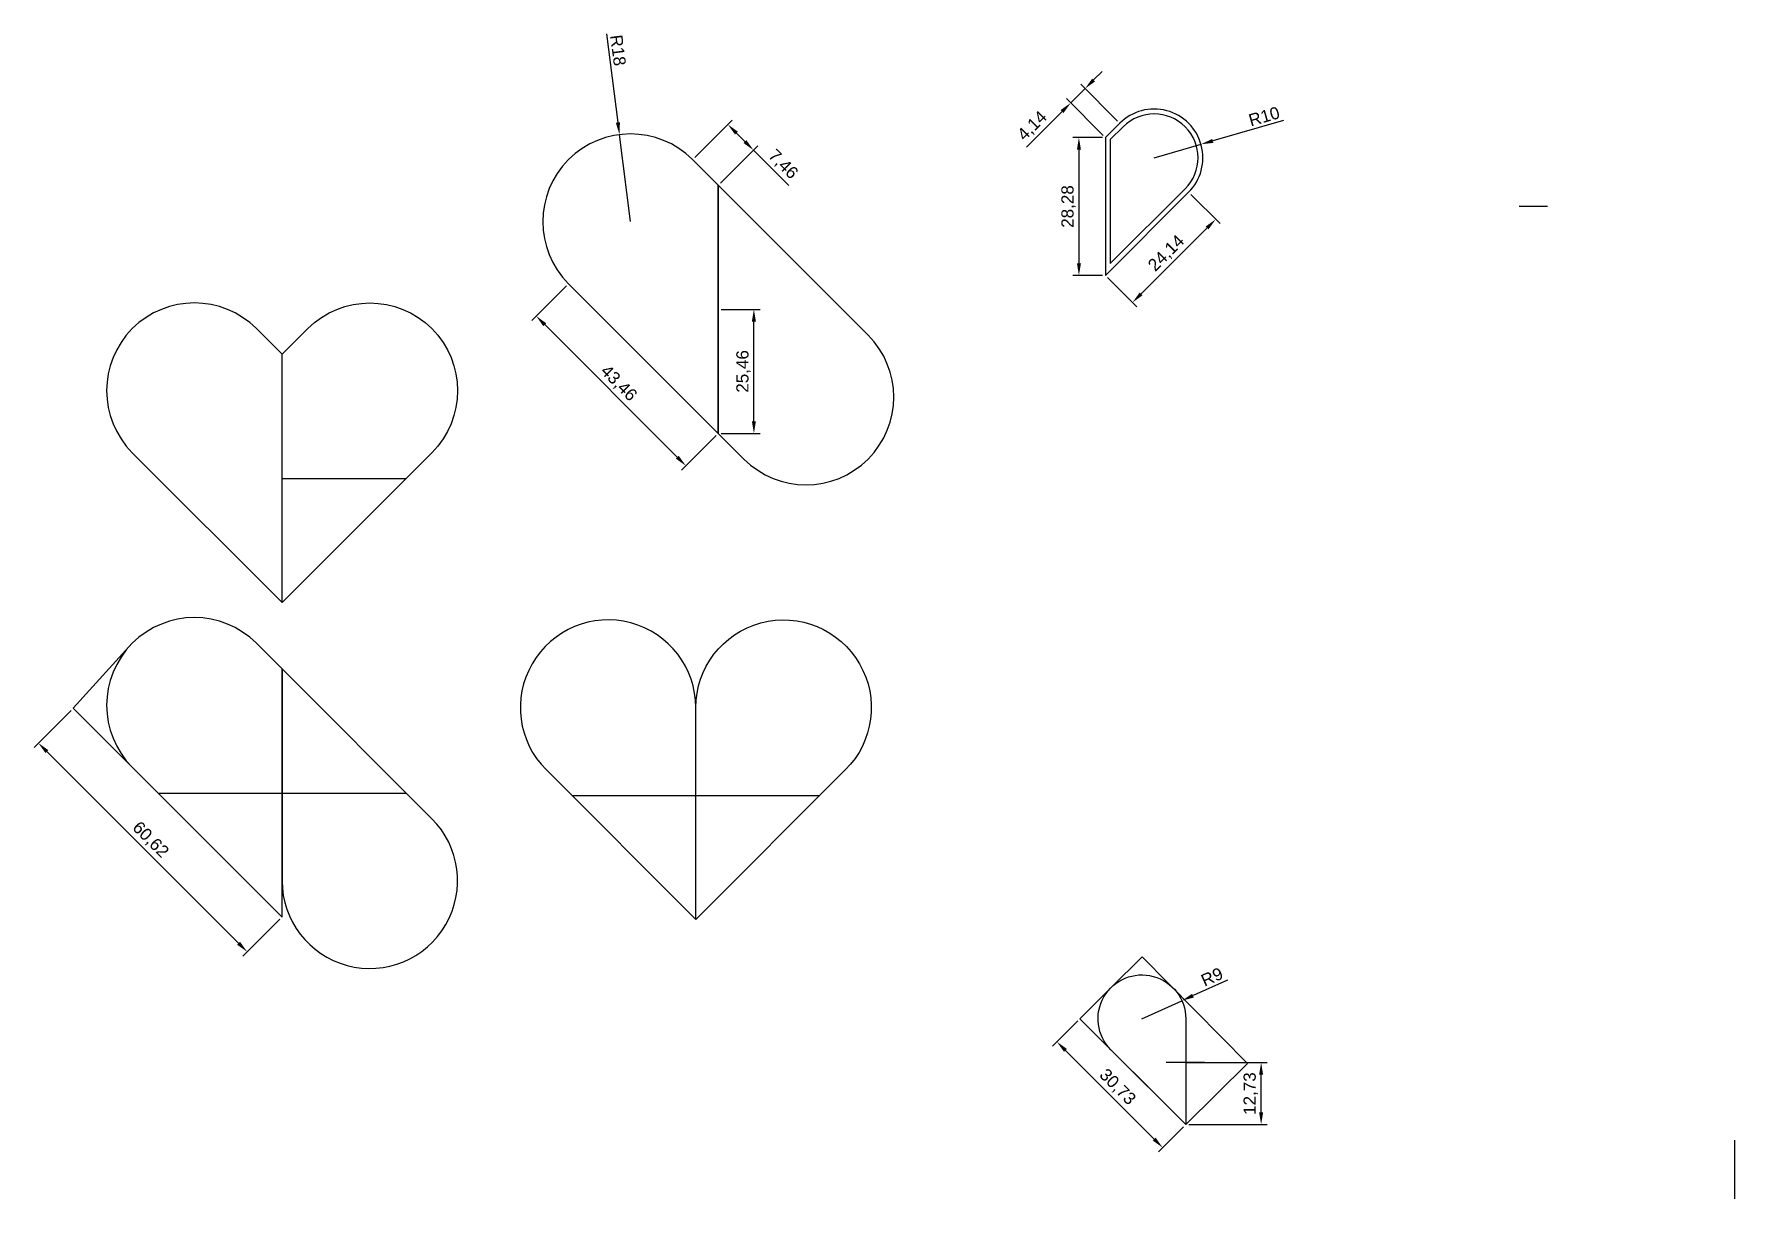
# Model space of a CAD drawing. Header units: millimetres. Extents: x 2724 to 3073, y 1711 to 1950.
import ezdxf

# ---------------------------------------------------------------- set-up
doc = ezdxf.new("R2010")
doc.units = ezdxf.units.MM
doc.styles.get("Standard").update_dxf_attribs({"font": 'arial.ttf'})
doc.dimstyles.new('ISO-25', dxfattribs={"dimtxt": 2.5, "dimasz": 2.5, "dimexe": 1.25, "dimexo": 0.625, "dimtad": 1, "dimtxsty": 'Standard', "dimcen": 2.5, "dimadec": 0, "dimazin": 0, "dimtfac": 1, "dimtmove": 0, "dimatfit": 3, "dimfxl": 1, "dimarcsym": 0})

# ---------------------------------------------------------------- blocks, each defined once
blk = doc.blocks.new('*D1')
at = {"color": 0, "lineweight": -2, "transparency": 16777216}
for p, q in [((2731.96, 1811.69), (2724.37, 1804.1)), ((2766.35, 1763.89), (2727.02, 1803.22)), ((2774.82, 1768.83), (2767.23, 1761.24))]:
    blk.add_line(p, q, dxfattribs=at)
at = {"color": 0, "transparency": 16777216}
for points in [[(2727.31, 1803.51), (2726.72, 1802.92), (2725.25, 1804.99)], [(2766.64, 1764.18), (2766.05, 1763.59), (2768.12, 1762.12)]]:
    blk.add_solid(points, dxfattribs=at)
at = {"layer": 'Defpoints', "color": 0, "transparency": 16777216}
for p in [(2732.4, 1812.13), (2725.25, 1804.99), (2775.27, 1769.27)]:
    blk.add_point(p, dxfattribs=at)
at = {"color": 0, "transparency": 16777216, "insert": (2748.19, 1785.06), "char_height": 2.5, "attachment_point": 5, "rotation": 315}
blk.add_mtext('60,62', dxfattribs=at)
blk = doc.blocks.new('*D2')
at = {"color": 0, "lineweight": -2, "transparency": 16777216}
for p, q in [((2938.5, 1747.96), (2933.34, 1742.79)), ((2935.99, 1741.91), (2954.18, 1723.72)), ((2960.23, 1726.24), (2955.06, 1721.07))]:
    blk.add_line(p, q, dxfattribs=at)
at = {"color": 0, "transparency": 16777216}
for points in [[(2936.28, 1742.21), (2935.69, 1741.62), (2934.22, 1743.68)], [(2954.47, 1724.01), (2953.89, 1723.42), (2955.95, 1721.95)]]:
    blk.add_solid(points, dxfattribs=at)
at = {"layer": 'Defpoints', "color": 0, "transparency": 16777216}
for p in [(2938.95, 1748.4), (2960.67, 1726.68), (2955.95, 1721.95)]:
    blk.add_point(p, dxfattribs=at)
at = {"color": 0, "transparency": 16777216, "insert": (2946.59, 1734.32), "char_height": 2.5, "attachment_point": 5, "rotation": 315}
blk.add_mtext('30,73', dxfattribs=at)
blk = doc.blocks.new('*D3')
at = {"color": 0, "lineweight": -2, "transparency": 16777216}
for p, q in [((2961.3, 1739.4), (2977.39, 1739.4)), ((2976.14, 1729.18), (2976.14, 1736.9)), ((2961.3, 1726.68), (2977.39, 1726.68))]:
    blk.add_line(p, q, dxfattribs=at)
at = {"color": 0, "transparency": 16777216}
for points in [[(2975.72, 1736.9), (2976.55, 1736.9), (2976.14, 1739.4)], [(2975.72, 1729.18), (2976.55, 1729.18), (2976.14, 1726.68)]]:
    blk.add_solid(points, dxfattribs=at)
at = {"layer": 'Defpoints', "color": 0, "transparency": 16777216}
for p in [(2960.67, 1739.4), (2976.14, 1739.4), (2960.67, 1726.68)]:
    blk.add_point(p, dxfattribs=at)
at = {"color": 0, "transparency": 16777216, "insert": (2974.01, 1733.04), "char_height": 2.5, "attachment_point": 5, "rotation": 90}
blk.add_mtext('12,73', dxfattribs=at)
blk = doc.blocks.new('*D4')
at = {"color": 0, "lineweight": -2, "transparency": 16777216}
for p, q in [((2969.25, 1756.34), (2962.16, 1753.14)), ((2951.67, 1748.4), (2959.88, 1752.11))]:
    blk.add_line(p, q, dxfattribs=at)
at = {"color": 0, "transparency": 16777216}
blk.add_solid([(2961.98, 1753.52), (2962.33, 1752.76), (2959.88, 1752.11)], dxfattribs=at)
at = {"layer": 'Defpoints', "color": 0, "transparency": 16777216}
for p in [(2959.88, 1752.11), (2951.67, 1748.4)]:
    blk.add_point(p, dxfattribs=at)
at = {"color": 0, "transparency": 16777216, "insert": (2966.06, 1756.99), "char_height": 2.5, "attachment_point": 5, "rotation": 24.304}
blk.add_mtext('R9', dxfattribs=at)
blk = doc.blocks.new('*D5')
at = {"color": 0, "lineweight": -2, "transparency": 16777216}
for p, q in [((2859.93, 1925.15), (2867.59, 1932.81)), ((2868.48, 1930.16), (2870.21, 1928.43)), ((2865.2, 1919.88), (2872.87, 1927.54)), ((2871.98, 1926.66), (2879.21, 1919.43))]:
    blk.add_line(p, q, dxfattribs=at)
at = {"color": 0, "transparency": 16777216}
for points in [[(2868.77, 1930.46), (2868.18, 1929.87), (2866.71, 1931.93)], [(2870.51, 1928.72), (2869.92, 1928.13), (2871.98, 1926.66)]]:
    blk.add_solid(points, dxfattribs=at)
at = {"layer": 'Defpoints', "color": 0, "transparency": 16777216}
for p in [(2871.98, 1926.66), (2859.49, 1924.71), (2864.76, 1919.44)]:
    blk.add_point(p, dxfattribs=at)
at = {"color": 0, "transparency": 16777216, "insert": (2877.98, 1923.66), "char_height": 2.5, "attachment_point": 5, "rotation": 315}
blk.add_mtext('7,46', dxfattribs=at)
blk = doc.blocks.new('*D6')
at = {"color": 0, "lineweight": -2, "transparency": 16777216}
for p, q in [((2841.85, 1950.49), (2844.17, 1932.31)), ((2846.76, 1911.98), (2844.48, 1929.84))]:
    blk.add_line(p, q, dxfattribs=at)
at = {"color": 0, "transparency": 16777216}
blk.add_solid([(2844.58, 1932.37), (2843.75, 1932.26), (2844.48, 1929.84)], dxfattribs=at)
at = {"layer": 'Defpoints', "color": 0, "transparency": 16777216}
for p in [(2844.48, 1929.84), (2846.76, 1911.98)]:
    blk.add_point(p, dxfattribs=at)
at = {"color": 0, "transparency": 16777216, "insert": (2844.19, 1947.14), "char_height": 2.5, "attachment_point": 5, "rotation": 277.2702}
blk.add_mtext('R18', dxfattribs=at)
blk = doc.blocks.new('*D7')
at = {"color": 0, "lineweight": -2, "transparency": 16777216}
for p, q in [((2833.59, 1898.81), (2826.5, 1891.72)), ((2856.35, 1863.65), (2829.15, 1890.84)), ((2864.32, 1868.08), (2857.23, 1860.99))]:
    blk.add_line(p, q, dxfattribs=at)
at = {"color": 0, "transparency": 16777216}
for points in [[(2829.45, 1891.13), (2828.86, 1890.54), (2827.39, 1892.61)], [(2856.64, 1863.94), (2856.05, 1863.35), (2858.11, 1861.88)]]:
    blk.add_solid(points, dxfattribs=at)
at = {"layer": 'Defpoints', "color": 0, "transparency": 16777216}
for p in [(2834.03, 1899.25), (2827.39, 1892.61), (2864.76, 1868.52)]:
    blk.add_point(p, dxfattribs=at)
at = {"color": 0, "transparency": 16777216, "insert": (2844.25, 1878.75), "char_height": 2.5, "attachment_point": 5, "rotation": 315}
blk.add_mtext('43,46', dxfattribs=at)
blk = doc.blocks.new('*D8')
at = {"color": 0, "lineweight": -2, "transparency": 16777216}
for p, q in [((2865.38, 1893.98), (2873.32, 1893.98)), ((2872.07, 1871.02), (2872.07, 1891.48)), ((2865.38, 1868.52), (2873.32, 1868.52))]:
    blk.add_line(p, q, dxfattribs=at)
at = {"color": 0, "transparency": 16777216}
for points in [[(2871.65, 1891.48), (2872.48, 1891.48), (2872.07, 1893.98)], [(2871.65, 1871.02), (2872.48, 1871.02), (2872.07, 1868.52)]]:
    blk.add_solid(points, dxfattribs=at)
at = {"layer": 'Defpoints', "color": 0, "transparency": 16777216}
for p in [(2864.76, 1893.98), (2872.07, 1893.98), (2864.76, 1868.52)]:
    blk.add_point(p, dxfattribs=at)
at = {"color": 0, "transparency": 16777216, "insert": (2869.94, 1881.25), "char_height": 2.5, "attachment_point": 5, "rotation": 90}
blk.add_mtext('25,46', dxfattribs=at)
blk = doc.blocks.new('*D9')
at = {"color": 0, "lineweight": -2, "transparency": 16777216}
for p, q in [((2943.57, 1929.23), (2937.5, 1929.23)), ((2938.75, 1926.73), (2938.75, 1903.45)), ((2943.57, 1900.95), (2937.5, 1900.95))]:
    blk.add_line(p, q, dxfattribs=at)
at = {"color": 0, "transparency": 16777216}
for points in [[(2938.34, 1926.73), (2939.17, 1926.73), (2938.75, 1929.23)], [(2938.34, 1903.45), (2939.17, 1903.45), (2938.75, 1900.95)]]:
    blk.add_solid(points, dxfattribs=at)
at = {"layer": 'Defpoints', "color": 0, "transparency": 16777216}
for p in [(2944.19, 1929.23), (2938.75, 1900.95), (2944.19, 1900.95)]:
    blk.add_point(p, dxfattribs=at)
at = {"color": 0, "transparency": 16777216, "insert": (2936.63, 1915.09), "char_height": 2.5, "attachment_point": 5, "rotation": 90}
blk.add_mtext('28,28', dxfattribs=at)
blk = doc.blocks.new('*D10')
at = {"color": 0, "lineweight": -2, "transparency": 16777216}
for p, q in [((2961.71, 1917.58), (2967.71, 1911.58)), ((2951.52, 1897.16), (2965.05, 1910.7)), ((2944.63, 1900.51), (2950.64, 1894.51))]:
    blk.add_line(p, q, dxfattribs=at)
at = {"color": 0, "transparency": 16777216}
for points in [[(2964.76, 1910.99), (2965.35, 1910.4), (2966.82, 1912.46)], [(2951.22, 1897.45), (2951.81, 1896.87), (2949.75, 1895.39)]]:
    blk.add_solid(points, dxfattribs=at)
at = {"layer": 'Defpoints', "color": 0, "transparency": 16777216}
for p in [(2961.26, 1918.02), (2966.82, 1912.46), (2944.19, 1900.95)]:
    blk.add_point(p, dxfattribs=at)
at = {"color": 0, "transparency": 16777216, "insert": (2956.78, 1905.43), "char_height": 2.5, "attachment_point": 5, "rotation": 45}
blk.add_mtext('24,14', dxfattribs=at)
blk = doc.blocks.new('*D11')
at = {"color": 0, "lineweight": -2, "transparency": 16777216}
for p, q in [((2980.75, 1932.75), (2966.2, 1928.55)), ((2954.19, 1925.09), (2963.8, 1927.86))]:
    blk.add_line(p, q, dxfattribs=at)
at = {"color": 0, "transparency": 16777216}
blk.add_solid([(2966.09, 1928.95), (2966.32, 1928.15), (2963.8, 1927.86)], dxfattribs=at)
at = {"layer": 'Defpoints', "color": 0, "transparency": 16777216}
for p in [(2963.8, 1927.86), (2954.19, 1925.09)]:
    blk.add_point(p, dxfattribs=at)
at = {"color": 0, "transparency": 16777216, "insert": (2976.76, 1933.57), "char_height": 2.5, "attachment_point": 5, "rotation": 16.0728}
blk.add_mtext('R10', dxfattribs=at)
blk = doc.blocks.new('*D12')
at = {"color": 0, "lineweight": -2, "transparency": 16777216}
for p, q in [((2941.77, 1941.05), (2943.54, 1942.82)), ((2943.75, 1929.68), (2936.19, 1937.24)), ((2940.01, 1939.28), (2937.08, 1936.35)), ((2946.68, 1932.61), (2939.12, 1940.16)), ((2935.31, 1934.58), (2928, 1927.28))]:
    blk.add_line(p, q, dxfattribs=at)
at = {"color": 0, "transparency": 16777216}
for points in [[(2941.48, 1941.34), (2942.07, 1940.75), (2940.01, 1939.28)], [(2935.01, 1934.88), (2935.6, 1934.29), (2937.08, 1936.35)]]:
    blk.add_solid(points, dxfattribs=at)
at = {"layer": 'Defpoints', "color": 0, "transparency": 16777216}
for p in [(2937.08, 1936.35), (2947.12, 1932.16), (2944.19, 1929.23)]:
    blk.add_point(p, dxfattribs=at)
at = {"color": 0, "transparency": 16777216, "insert": (2929.27, 1931.55), "char_height": 2.5, "attachment_point": 5, "rotation": 45}
blk.add_mtext('4,14', dxfattribs=at)

msp = doc.modelspace()

# ---------------------------------------------------------------- linework, layer by layer
for p, q in [((3034.921, 1915.093), (3029.046, 1915.093)), ((3034.921, 1915.093), (3034.921, 1915.093, 2.5)), ((2775.265, 1859.295), (2800.721, 1859.295)), ((2732.399, 1812.135), (2744.537, 1825.452)), ((2775.265, 1769.268), (2732.399, 1812.135)), ((2775.265, 1769.268), (2744.537, 1799.996)), ((2749.809, 1794.724), (2800.721, 1794.724)), ((2834.695, 1794.245), (2885.607, 1794.245)), ((2945.311, 1754.769), (2951.714, 1761.094)), ((2973.308, 1739.233), (2951.714, 1761.094)), ((2945.311, 1754.769), (2938.947, 1748.405)), ((2960.675, 1748.405), (2960.675, 1726.677)), ((2960.675, 1726.677), (2945.311, 1742.041)), ((2964.516, 1739.405), (2956.646, 1739.405)), ((2960.675, 1739.405), (2964.516, 1739.405)), ((2960.675, 1726.677), (2973.346, 1739.194)), ((3073.359, 1711.413, 2), (3073.359, 1723.484))]:
    msp.add_line(p, q)
at = {"extrusion": (-1, -3.21555e-14, 0)}
msp.add_line((3034.921, 1915.093, 2.5), (3034.921, 1915.093, 3.5), dxfattribs=at)
for points in [[(2961.264, 1918.022, 1), (2947.122, 1932.164), (2944.193, 1929.235), (2944.193, 1900.951)], [(2960.557, 1918.729, 1), (2947.829, 1931.457), (2945.193, 1928.821), (2945.193, 1903.365)], [(2864.759, 1868.524), (2864.759, 1919.436), (2859.487, 1924.708, 1), (2834.032, 1899.252)], [(2775.265, 1833.839), (2775.265, 1884.751), (2769.993, 1890.023, 1), (2744.537, 1864.567)], [(2775.265, 1833.839), (2775.265, 1884.751), (2780.537, 1890.023, -1), (2805.993, 1864.567)], [(2775.265, 1769.268), (2775.265, 1820.18), (2769.993, 1825.452, 1), (2744.537, 1799.996)], [(2860.151, 1812.245, 1.4966058), (2829.423, 1799.517), (2860.151, 1768.789)], [(2860.151, 1812.245, -1.4966058), (2890.879, 1799.517), (2860.151, 1768.789)], [(2775.265, 1776.724, 1.4966058), (2805.993, 1789.452), (2775.265, 1820.18)]]:
    msp.add_lwpolyline(points, format="xyb", close=True)
at = {"extrusion": (0, -1.22465e-16, -1)}
msp.add_lwpolyline([(-2864.759, 1919.436), (-2864.759, 1868.524), (-2870.032, 1863.252, -1), (-2895.487, 1888.708)], format="xyb", close=True, dxfattribs=at)
msp.add_lwpolyline([(2945.311, 1742.041, -1.4966058), (2960.675, 1748.405), (2960.675, 1726.677), (2938.947, 1748.405)], format="xyb")

# ---------------------------------------------------------------- dimensions: what is measured, and where the dimension line sits
for center, mpoint, picture, middle in [((2846.759, 1911.98), (2844.482, 1929.835), '*D6', (2842.304, 1946.9)), ((2954.193, 1925.093), (2963.802, 1927.861), '*D11', (2977.286, 1931.746))]:
    dim = msp.add_radius_dim(center=center, mpoint=mpoint, dimstyle='ISO-25')
    dim.commit()
    dim.dimension.update_dxf_attribs({"geometry": picture, "text_midpoint": middle, "dimtype": 164})
for p1, p2, distance, picture, middle in [((2947.122, 1932.164), (2944.193, 1929.235), -10.065, '*D12', (2929.267, 1931.551)), ((2859.487, 1924.708), (2864.759, 1919.436), 10.214, '*D5', (2877.984, 1923.664)), ((2944.193, 1900.951), (2961.264, 1918.022), -7.861, '*D10', (2956.783, 1905.432)), ((2864.759, 1868.524), (2834.032, 1899.252), 9.398, '*D7', (2844.254, 1878.747)), ((2775.265, 1769.268), (2732.399, 1812.135), 10.11, '*D1', (2748.188, 1785.057)), ((2938.947, 1748.405), (2960.675, 1726.677), -6.685, '*D2', (2946.588, 1734.319)), ((2960.675, 1726.677), (2960.675, 1739.405), -15.463, '*D3', (2974.01, 1733.041))]:
    dim = msp.add_aligned_dim(p1=p1, p2=p2, distance=distance, dimstyle='ISO-25')
    dim.commit()
    dim.dimension.update_dxf_attribs({"geometry": picture, "text_midpoint": middle})
for base, p1, p2, picture, middle in [((2938.755, 1900.951), (2944.193, 1929.235), (2944.193, 1900.951), '*D9', (2936.628, 1915.093)), ((2872.065, 1893.98), (2864.759, 1868.524), (2864.759, 1893.98), '*D8', (2869.938, 1881.252))]:
    dim = msp.add_linear_dim(base=base, p1=p1, p2=p2, angle=90, dimstyle='ISO-25')
    dim.commit()
    dim.dimension.update_dxf_attribs({"geometry": picture, "text_midpoint": middle})
dim = msp.add_radius_dim(center=(2951.675, 1748.405), mpoint=(2959.877, 1752.109), dimstyle='ISO-25')
dim.commit()
dim.dimension.update_dxf_attribs({"geometry": '*D4', "text_midpoint": (2966.06, 1756.988)})

doc.saveas('drawing.dxf')
